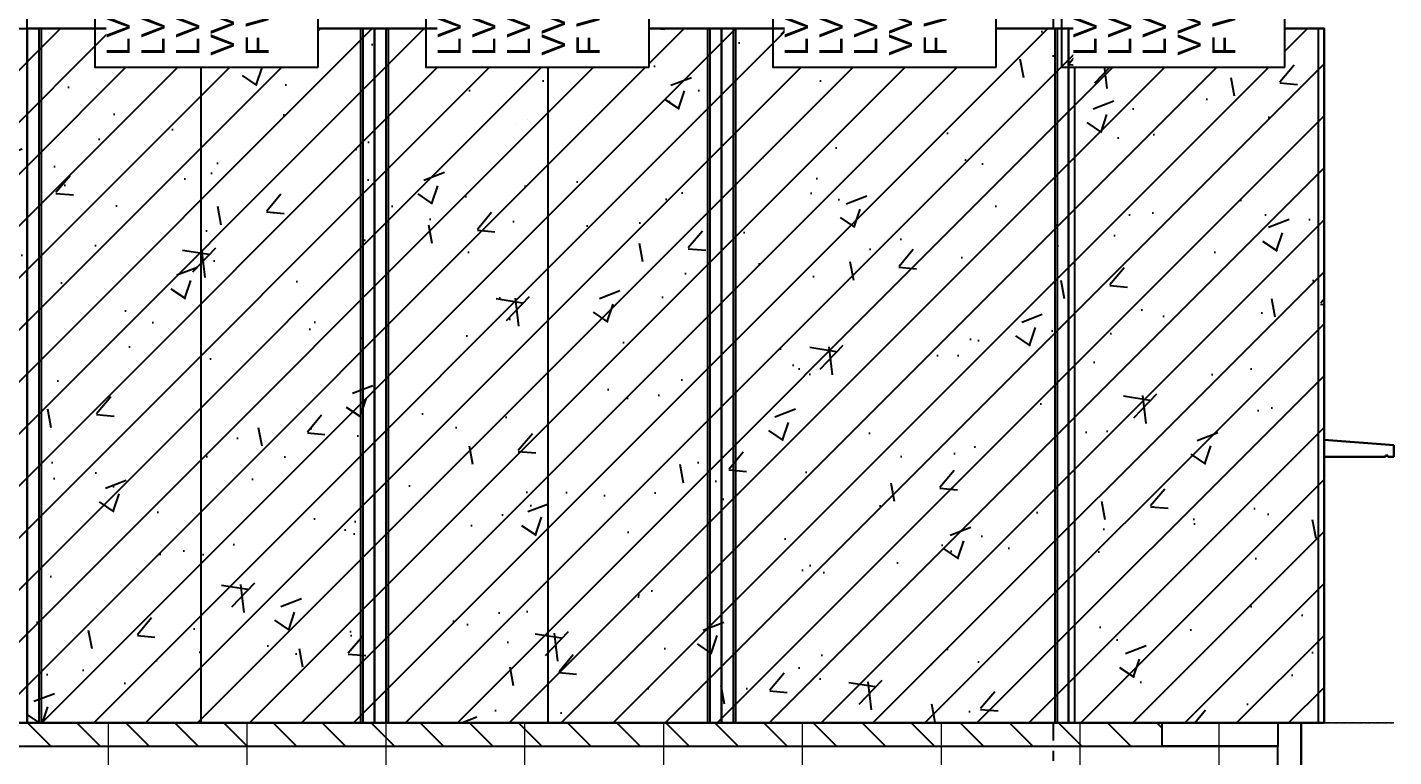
# Model space of a CAD drawing. Header units: millimetres. Extents: x -4391136 to -1798569, y -886572 to -291056.
# Drawn here: x -2237560 to -2231655, y -393686 to -390535 of the extents above; entities that cross this region are included whole.
import ezdxf
from ezdxf.enums import TextEntityAlignment as Align

# ---------------------------------------------------------------- set-up
doc = ezdxf.new("R2010")
doc.units = ezdxf.units.MM
doc.set_wipeout_variables(frame=1)
for name, pattern in [('CENTER', [50.8, 31.75, -6.35, 6.35, -6.35]), ('DPA_Hidden 100', [6, 4, -2]), ('TA_GL_000.70000', [1.925, 0.7, -0.175, 0.175, -0.175, 0.7]), ('Xref-LOUVER-E1-E4$0$HIDDEN2', [4.7625, 3.175, -1.5875])]:
    doc.linetypes.add(name, pattern=pattern)
for name, color, linetype in [('000 - 0_SYM_DWG_GRID-BUBBLE_MAIN_COLOR_1', 7, 'Continuous'), ('000 - 0_SYM_DWG_GRIDLINE_MAIN_COLOR_251', 7, 'Continuous'), ('000 - CONCRETE_COL_HATCH_', 7, 'Continuous'), ('000 - CONCRETE_PRECAST_MAIN_COLOR_1', 7, 'Continuous'), ('000 - CONCRETE_PRECAST_WIPEOUT_', 7, 'Continuous'), ('000 - CONCRETE_WALL_MAIN_COLOR_1', 7, 'Continuous'), ('000 - GRID', 7, 'CENTER'), ('_PP-Dim', 7, 'Continuous'), ('Xref-E1-E4$0$E2_Ent2-CRD$0$_Col', 7, 'Continuous'), ('Xref-E1-E4$0$E2_Ent2-CRD$0$_Hatch', 7, 'Continuous'), ('Xref-E1-E4$0$E2_Ent2-CRD$0$_PPBS3', 7, 'Continuous'), ('Xref-E1-E4$0$E2_Ent2-CRD$0$_Sec-Wall', 7, 'Continuous'), ('Xref-E1-E4$0$E2_Ent2-CRD$0$A-200-M_WALL_EXT', 7, 'Continuous'), ('Xref-LOUVER-E1-E4$0$_PRECAST', 7, 'Xref-LOUVER-E1-E4$0$HIDDEN2')]:
    doc.layers.add(name, color=color, linetype=linetype)
for name, color, linetype, plot in [('000 - ESTIMATE_ASPG_MAIN_COLOR_6', 7, 'Continuous', False), ('000 - ESTIMATE_ASPG_TEXT_COLOR_1', 7, 'Continuous', False), ('000 - ESTIMATE_ASPG_WIPEOUT_', 7, 'Continuous', False)]:
    doc.layers.add(name, color=color, linetype=linetype, plot=plot)
doc.styles.add('_Arial', font='arial.ttf')
doc.styles.add('Arial', font='arial.ttf', dxfattribs={"height": 1500})
doc.styles.add('TA', font='', dxfattribs={"height": 4.5})
doc.styles.add('Xref-E1-E4$0$E2_Ent2-CRD$0$Arial', font='arial.ttf', dxfattribs={"height": 300})
doc.styles.get('TA').set_extended_font_data('Cordia New')
pattern_1 = [(135, (-97966.48, -101250), (-106.06602, -106.06602), [])]

# ---------------------------------------------------------------- blocks, each defined once
blk = doc.blocks.new('W-1-PP17-ENT2_REV00_20260527-020919_ELEVATION_2_ST')
at = {"layer": 'Xref-E1-E4$0$E2_Ent2-CRD$0$_Hatch', "lineweight": -3}
h = blk.add_hatch(dxfattribs=at)
h.set_pattern_fill('FP_5', style=0, pattern_type=2)
h.set_pattern_definition(pattern_1)
h.paths.add_polyline_path([(-10750, 102190), (-10750, 103500), (-13135, 103500), (-13135, 102190)])
h.paths.add_polyline_path([(-8300, 102190), (-8300, 103500), (-10150, 103500), (-10150, 102190)])
h.paths.add_polyline_path([(-5700, 102190), (-5700, 103500), (-7800, 103500), (-7800, 102190)])
h.paths.add_polyline_path([(-5200, 103500), (-5200, 102190), (470, 102190), (470, 103500)])
h = blk.add_hatch(dxfattribs=at)
h.set_pattern_fill('FP_5', style=0, pattern_type=2)
h.set_pattern_definition(pattern_1)
h.paths.add_polyline_path([(-10750, 102190), (-10750, 103500), (-13085, 103500), (-13085, 102190)])
h.paths.add_polyline_path([(-8300, 102190), (-8300, 103500), (-10150, 103500), (-10150, 102190)])
h.paths.add_polyline_path([(-5700, 102190), (-5700, 103500), (-7800, 103500), (-7800, 102190)])
h.paths.add_polyline_path([(-5200, 103500), (-5200, 102190), (470, 102190), (470, 103500)])
at = {"layer": '_PP-Dim', "color": 7}
blk.add_line((-5200, 103500), (470, 103500), dxfattribs=at)
at = {"layer": 'Xref-E1-E4$0$E2_Ent2-CRD$0$_Col', "color": 7}
blk.add_lwpolyline([(970, 114740), (970, 102190), (470, 102190), (470, 114740)], dxfattribs=at)
at = {"layer": 'Xref-E1-E4$0$E2_Ent2-CRD$0$_PPBS3', "color": 7, "lineweight": -3}
for p, q in [((-5200, 105090), (470, 105090)), ((-5200, 104690), (470, 104690))]:
    blk.add_line(p, q, dxfattribs=at)
at = {"layer": 'Xref-E1-E4$0$E2_Ent2-CRD$0$_Sec-Wall', "color": 7}
blk.add_line((-5200, 103500), (470, 103500), dxfattribs=at)
at = {"layer": 'Xref-E1-E4$0$E2_Ent2-CRD$0$A-200-M_WALL_EXT', "color": 7, "lineweight": -3}
for p, q in [((470, 102190), (470, 103500)), ((-22025, 102190), (970, 102190)), ((970, 100790), (970, 102190))]:
    blk.add_line(p, q, dxfattribs=at)
at = {"layer": 'Xref-LOUVER-E1-E4$0$_PRECAST', "color": 7}
blk.add_line((-13435, 105290), (1169, 105290), dxfattribs=at)
for points in [[(1169, 102290), (-5935, 102290), (-5935, 111215)], [(-2935, 105290), (-2935, 102290)], [(-1435, 105290), (-1435, 102290)], [(65, 105290), (65, 102290)], [(1169, 105290), (1169, 102290)]]:
    blk.add_lwpolyline(points, dxfattribs=at)
at = {"layer": 'Defpoints', "color": 7, "lineweight": -3, "style": 'Xref-E1-E4$0$E2_Ent2-CRD$0$Arial'}
blk.add_text('PPBS1', height=150, dxfattribs=at).set_placement((-2275.6, 104875.2), align=Align.MIDDLE_CENTER)
blk = doc.blocks.new('*U1512')
at = {"layer": '000 - 0_SYM_DWG_GRIDLINE_MAIN_COLOR_251', "color": 7, "linetype": 'ByBlock', "ltscale": 5}
blk.add_line((20, 0), (-354.52, 0), dxfattribs=at)
at = {"color": 7, "style": 'TA', "flags": 1}
blk.add_attdef('LOCATION', (6, -6), '', height=4.5, rotation=270, dxfattribs=at)
at = {"layer": '000 - 0_SYM_DWG_GRID-BUBBLE_MAIN_COLOR_1', "color": 7, "style": 'Arial'}
blk.add_attdef('GRID-HEAD', text='', height=4, rotation=90, dxfattribs=at).set_placement((63.75, 0), align=Align.MIDDLE_CENTER)
blk = doc.blocks.new('W-1-PP17-ENT2_REV00_20260527-020919_ELEVATION_2_DIMS')
at = {"layer": '000 - GRID', "color": 7, "linetype": 'TA_GL_000.70000', "xscale": 50.00000000000038, "yscale": 50.00000000000038, "zscale": 50.00000000000038, "rotation": 270}
blk.add_blockref('*U1512', (0, 101070), dxfattribs=at)
blk = doc.blocks.new('DPA_Flat type A - Flat Type A-34221779-ENTRANCE 2 - ENLARGE ELEVATION 2')
at = {"layer": '000 - CONCRETE_WALL_MAIN_COLOR_1', "color": 7}
for p, q in [((-495678.9, 105290), (-495503.9, 105290)), ((-495503.9, 105290), (-495678.9, 105290)), ((-495503.9, 105290), (-495478.9, 105290)), ((-495478.9, 105290), (-495503.9, 105290)), ((-495478.9, 105290), (-495478.9, 103512.5)), ((-495478.9, 103512.5), (-495478.9, 105290)), ((-495478.9, 103440), (-495478.9, 102290)), ((-495478.9, 102290), (-495478.9, 103440)), ((-495675.9, 102290), (-495503.9, 102290)), ((-495503.9, 102290), (-495675.9, 102290)), ((-495503.9, 102290), (-495478.9, 102290)), ((-495478.9, 102290), (-495503.9, 102290))]:
    blk.add_line(p, q, dxfattribs=at)
blk = doc.blocks.new('DPA_Curved type A - Curved Type A-31239843-ENTRANCE 2 - ENLARGE ELEVATION 2')
at = {"layer": '000 - CONCRETE_PRECAST_MAIN_COLOR_1', "color": 7}
for p, q in [((-495528.9, 105290), (-495678.9, 105290)), ((-495678.9, 105290), (-495528.9, 105290)), ((-495528.9, 105290), (-495488.9, 105290)), ((-495488.9, 105290), (-495528.9, 105290)), ((-495488.9, 105290), (-495478.9, 105290)), ((-495478.9, 105290), (-495488.9, 105290)), ((-495478.9, 105290), (-495478.9, 105290)), ((-495478.9, 103512.5), (-495478.9, 105290)), ((-495478.9, 103512.5), (-495478.9, 105290)), ((-495478.9, 102290), (-495478.9, 103440)), ((-495478.9, 102290), (-495478.9, 103440)), ((-495528.9, 102290), (-495675.9, 102290)), ((-495675.9, 102290), (-495528.9, 102290)), ((-495528.9, 102290), (-495488.9, 102290)), ((-495488.9, 102290), (-495528.9, 102290)), ((-495488.9, 102290), (-495478.9, 102290)), ((-495478.9, 102290), (-495488.9, 102290)), ((-495478.9, 102290), (-495478.9, 102290))]:
    blk.add_line(p, q, dxfattribs=at)
blk = doc.blocks.new('DPA_Curved type B - Curved Type B-31237758-ENTRANCE 2 - ENLARGE ELEVATION 2')
at = {"layer": '000 - CONCRETE_PRECAST_MAIN_COLOR_1', "color": 7}
for p, q in [((-495678.9, 105290), (-495528.9, 105290)), ((-495528.9, 105290), (-495678.9, 105290)), ((-495528.9, 105290), (-495488.9, 105290)), ((-495488.9, 105290), (-495528.9, 105290)), ((-495488.9, 105290), (-495478.9, 105290)), ((-495478.9, 105290), (-495488.9, 105290)), ((-495478.9, 105290), (-495478.9, 105290)), ((-495478.9, 105290), (-495478.9, 105290)), ((-495478.9, 103512.5), (-495478.9, 105290)), ((-495478.9, 103512.5), (-495478.9, 105290)), ((-495478.9, 103512.5), (-495478.9, 105290)), ((-495478.9, 102290), (-495478.9, 103440)), ((-495478.9, 102290), (-495478.9, 103440)), ((-495478.9, 102290), (-495478.9, 103440)), ((-495675.9, 102290), (-495528.9, 102290)), ((-495528.9, 102290), (-495675.9, 102290)), ((-495528.9, 102290), (-495488.9, 102290)), ((-495488.9, 102290), (-495528.9, 102290)), ((-495488.9, 102290), (-495478.9, 102290)), ((-495478.9, 102290), (-495488.9, 102290)), ((-495478.9, 102290), (-495478.9, 102290)), ((-495478.9, 102290), (-495478.9, 102290))]:
    blk.add_line(p, q, dxfattribs=at)
blk = doc.blocks.new('DPA_Curved type B - Curved Type B-V42-ENTRANCE 2 - ENLARGE ELEVATION 2')
at = {"layer": '000 - CONCRETE_PRECAST_MAIN_COLOR_1', "color": 7}
for p, q in [((-498083.4, 105290), (-499583.4, 105290)), ((-499583.4, 105290), (-499533.4, 105290)), ((-499583.4, 102290), (-499583.4, 105290)), ((-499583.4, 105290), (-499583.4, 102290)), ((-499533.4, 105290), (-499523.4, 105290)), ((-499533.4, 105290), (-499533.4, 102290)), ((-499533.4, 105290), (-499533.4, 102290)), ((-499523.4, 105290), (-498833.4, 105290)), ((-499523.4, 105290), (-499523.4, 102290)), ((-498833.4, 105290), (-498143.4, 105290)), ((-498833.4, 105290), (-498833.4, 102290)), ((-498143.4, 105290), (-498133.4, 105290)), ((-498143.4, 105290), (-498143.4, 102290)), ((-498133.4, 105290), (-498083.4, 105290)), ((-498133.4, 105290), (-498133.4, 102290)), ((-498133.4, 105290), (-498133.4, 102290)), ((-498083.4, 102290), (-498083.4, 105290)), ((-498083.4, 105290), (-498083.4, 102290)), ((-499533.4, 102290), (-499583.4, 102290)), ((-499583.4, 102290), (-498083.4, 102290)), ((-499523.4, 102290), (-499533.4, 102290)), ((-498833.4, 102290), (-499523.4, 102290)), ((-498143.4, 102290), (-498833.4, 102290)), ((-498133.4, 102290), (-498143.4, 102290)), ((-498083.4, 102290), (-498133.4, 102290))]:
    blk.add_line(p, q, dxfattribs=at)
blk = doc.blocks.new('DPA_Curved type A - Curved Type A-31239846-ENTRANCE 2 - ENLARGE ELEVATION 2')
at = {"layer": '000 - CONCRETE_PRECAST_MAIN_COLOR_1', "color": 7}
for p, q in [((-507083.4, 108290), (-507033.4, 108290)), ((-505583.4, 108290), (-507083.4, 108290)), ((-507083.4, 105290), (-507083.4, 108290)), ((-507083.4, 108290), (-507083.4, 105290)), ((-507033.4, 108290), (-507023.4, 108290)), ((-507033.4, 108290), (-507033.4, 105290)), ((-507033.4, 108290), (-507033.4, 105290)), ((-507023.4, 108290), (-505643.4, 108290)), ((-507023.4, 108290), (-507023.4, 105290)), ((-505643.4, 108290), (-505633.4, 108290)), ((-505643.4, 108290), (-505643.4, 105290)), ((-505633.4, 108290), (-505583.4, 108290)), ((-505633.4, 108290), (-505633.4, 105290)), ((-505633.4, 108290), (-505633.4, 105290)), ((-505583.4, 108290), (-505583.4, 105290)), ((-505583.4, 108290), (-505583.4, 105290)), ((-507083.4, 105290), (-505583.4, 105290)), ((-507033.4, 105290), (-507083.4, 105290)), ((-507023.4, 105290), (-507033.4, 105290)), ((-505643.4, 105290), (-507023.4, 105290)), ((-505633.4, 105290), (-505643.4, 105290)), ((-505583.4, 105290), (-505633.4, 105290))]:
    blk.add_line(p, q, dxfattribs=at)
blk = doc.blocks.new('DPA_Flat type A - Flat Type A-34221550-ENTRANCE 2 - ENLARGE ELEVATION 2')
at = {"layer": '000 - CONCRETE_WALL_MAIN_COLOR_1', "color": 7}
for p, q in [((-495478.9, 105290), (-496583.4, 105290)), ((-496583.4, 105290), (-496558.4, 105290)), ((-496583.4, 102290), (-496583.4, 105290)), ((-496583.4, 105290), (-496583.4, 102290)), ((-496558.4, 105290), (-495503.9, 105290)), ((-496558.4, 105290), (-496558.4, 102290)), ((-495503.9, 105290), (-495478.9, 105290)), ((-495503.9, 102290), (-495503.9, 105290)), ((-495478.9, 102290), (-495478.9, 105290)), ((-495478.9, 105290), (-495478.9, 102290)), ((-496558.4, 102290), (-496583.4, 102290)), ((-496583.4, 102290), (-495478.9, 102290)), ((-495503.9, 102290), (-496558.4, 102290)), ((-495478.9, 102290), (-495503.9, 102290))]:
    blk.add_line(p, q, dxfattribs=at)
blk = doc.blocks.new('DPA_Curved type B - Curved Type B-31237763-ENTRANCE 2 - ENLARGE ELEVATION 2')
at = {"layer": '000 - CONCRETE_PRECAST_MAIN_COLOR_1', "color": 7}
for p, q in [((-499583.4, 105290), (-501083.9, 105290)), ((-501083.9, 105290), (-501033.9, 105290)), ((-501083.9, 102290), (-501083.9, 105290)), ((-501083.9, 105290), (-501083.9, 102290)), ((-501033.9, 105290), (-501023.9, 105290)), ((-501033.9, 105290), (-501033.9, 102290)), ((-501033.9, 105290), (-501033.9, 102290)), ((-501023.9, 105290), (-500333.7, 105290)), ((-501023.9, 105290), (-501023.9, 102290)), ((-500333.7, 105290), (-499643.4, 105290)), ((-500333.7, 105290), (-500333.7, 102290)), ((-499643.4, 105290), (-499633.4, 105290)), ((-499643.4, 105290), (-499643.4, 102290)), ((-499633.4, 105290), (-499583.4, 105290)), ((-499633.4, 105290), (-499633.4, 102290)), ((-499633.4, 105290), (-499633.4, 102290)), ((-499583.4, 102290), (-499583.4, 105290)), ((-499583.4, 105290), (-499583.4, 102290)), ((-501033.9, 102290), (-501083.9, 102290)), ((-501083.9, 102290), (-499583.4, 102290)), ((-501023.9, 102290), (-501033.9, 102290)), ((-500333.7, 102290), (-501023.9, 102290)), ((-499643.4, 102290), (-500333.7, 102290)), ((-499633.4, 102290), (-499643.4, 102290)), ((-499583.4, 102290), (-499633.4, 102290))]:
    blk.add_line(p, q, dxfattribs=at)
blk = doc.blocks.new('DPA_Curved type A_Corner 2 - Curved Type A_corner 2-31216938-ENTRANCE 2 - ENLARGE ELEVATION 2')
at = {"layer": '000 - CONCRETE_PRECAST_MAIN_COLOR_1', "color": 7}
for p, q in [((-495678.9, 105290), (-495528.9, 105290)), ((-495528.9, 105290), (-495488.9, 105290)), ((-495488.9, 105290), (-495478.9, 105290)), ((-495478.9, 105290), (-495478.9, 105290)), ((-495478.9, 102290), (-495478.9, 105290)), ((-495478.9, 102290), (-495478.9, 105290)), ((-495528.9, 102290), (-495678.9, 102290)), ((-495488.9, 102290), (-495528.9, 102290)), ((-495478.9, 102290), (-495488.9, 102290)), ((-495478.9, 102290), (-495478.9, 102290))]:
    blk.add_line(p, q, dxfattribs=at)
blk = doc.blocks.new('DPA_Curved type B - Curved Type B-V92-ENTRANCE 2 - ENLARGE ELEVATION 2')
at = {"layer": '000 - CONCRETE_PRECAST_MAIN_COLOR_1', "color": 7}
for p, q in [((-495678.9, 105290), (-495528.9, 105290)), ((-495528.9, 105290), (-495678.9, 105290)), ((-495528.9, 105290), (-495488.9, 105290)), ((-495488.9, 105290), (-495528.9, 105290)), ((-495488.9, 105290), (-495478.9, 105290)), ((-495478.9, 105290), (-495488.9, 105290)), ((-495478.9, 105290), (-495478.9, 105290)), ((-495478.9, 105290), (-495478.9, 105290)), ((-495478.9, 102290), (-495478.9, 105290)), ((-495478.9, 102290), (-495478.9, 105290)), ((-495478.9, 102290), (-495478.9, 105290)), ((-495678.9, 102290), (-495528.9, 102290)), ((-495528.9, 102290), (-495678.9, 102290)), ((-495528.9, 102290), (-495488.9, 102290)), ((-495488.9, 102290), (-495528.9, 102290)), ((-495488.9, 102290), (-495478.9, 102290)), ((-495478.9, 102290), (-495488.9, 102290)), ((-495478.9, 102290), (-495478.9, 102290)), ((-495478.9, 102290), (-495478.9, 102290))]:
    blk.add_line(p, q, dxfattribs=at)
blk = doc.blocks.new('DPA_Curved type A - Curved Type A-31239850-ENTRANCE 2 - ENLARGE ELEVATION 2')
at = {"layer": '000 - CONCRETE_PRECAST_MAIN_COLOR_1', "color": 7}
for p, q in [((-495528.9, 105290), (-495678.9, 105290)), ((-495678.9, 105290), (-495528.9, 105290)), ((-495528.9, 105290), (-495488.9, 105290)), ((-495488.9, 105290), (-495528.9, 105290)), ((-495488.9, 105290), (-495478.9, 105290)), ((-495478.9, 105290), (-495488.9, 105290)), ((-495478.9, 105290), (-495478.9, 105290)), ((-495478.9, 103540), (-495478.9, 105290)), ((-495478.9, 103540), (-495478.9, 105290))]:
    blk.add_line(p, q, dxfattribs=at)
blk = doc.blocks.new('DPA_RF_LEDGE - Ledge-27910332-ENTRANCE 2 - ENLARGE ELEVATION 2')
at = {"layer": '000 - CONCRETE_WALL_MAIN_COLOR_1', "color": 7}
for p, q in [((-495178.9, 103490), (-495478.9, 103512.5)), ((-495478.9, 103512.5), (-495178.9, 103490)), ((-495178.9, 103490), (-495478.9, 103512.5)), ((-495478.9, 103512.5), (-495178.9, 103490)), ((-495178.9, 103490), (-495478.9, 103512.5)), ((-495478.9, 103512.5), (-495178.9, 103490)), ((-495213.9, 103440), (-495213.9, 103445)), ((-495213.9, 103445), (-495203.9, 103445)), ((-495203.9, 103445), (-495213.9, 103445)), ((-495213.9, 103445), (-495213.9, 103440)), ((-495213.9, 103440), (-495213.9, 103445)), ((-495213.9, 103445), (-495203.9, 103445)), ((-495203.9, 103445), (-495213.9, 103445)), ((-495213.9, 103445), (-495213.9, 103440)), ((-495213.9, 103440), (-495213.9, 103445)), ((-495213.9, 103445), (-495203.9, 103445)), ((-495203.9, 103445), (-495213.9, 103445)), ((-495213.9, 103445), (-495213.9, 103440)), ((-495203.9, 103445), (-495203.9, 103440)), ((-495203.9, 103440), (-495203.9, 103445)), ((-495203.9, 103445), (-495203.9, 103440)), ((-495203.9, 103440), (-495203.9, 103445)), ((-495203.9, 103445), (-495203.9, 103440)), ((-495203.9, 103440), (-495203.9, 103445)), ((-495178.9, 103440), (-495178.9, 103490)), ((-495178.9, 103490), (-495178.9, 103440)), ((-495178.9, 103440), (-495178.9, 103490)), ((-495178.9, 103490), (-495178.9, 103440)), ((-495178.9, 103440), (-495178.9, 103490)), ((-495178.9, 103490), (-495178.9, 103440)), ((-495478.9, 103440), (-495213.9, 103440)), ((-495213.9, 103440), (-495478.9, 103440)), ((-495478.9, 103440), (-495213.9, 103440)), ((-495213.9, 103440), (-495478.9, 103440)), ((-495478.9, 103440), (-495213.9, 103440)), ((-495213.9, 103440), (-495478.9, 103440)), ((-495203.9, 103440), (-495178.9, 103440)), ((-495178.9, 103440), (-495203.9, 103440)), ((-495203.9, 103440), (-495178.9, 103440)), ((-495178.9, 103440), (-495203.9, 103440)), ((-495203.9, 103440), (-495178.9, 103440)), ((-495178.9, 103440), (-495203.9, 103440))]:
    blk.add_line(p, q, dxfattribs=at)
blk = doc.blocks.new('DPA_Flat type A - Flat Type A-34221662-ENTRANCE 2 - ENLARGE ELEVATION 2')
at = {"layer": '000 - CONCRETE_WALL_MAIN_COLOR_1', "color": 7}
for p, q in [((-495503.9, 105290), (-495678.9, 105290)), ((-495678.9, 105290), (-495478.9, 105290)), ((-495478.9, 105290), (-495503.9, 105290)), ((-495478.9, 105290), (-495478.9, 103512.5)), ((-495478.9, 103512.5), (-495478.9, 105290)), ((-495478.9, 103440), (-495478.9, 102290)), ((-495478.9, 102290), (-495478.9, 103440)), ((-495478.9, 102290), (-495675.9, 102290)), ((-495675.9, 102290), (-495503.9, 102290)), ((-495503.9, 102290), (-495478.9, 102290))]:
    blk.add_line(p, q, dxfattribs=at)
blk = doc.blocks.new('A$C3de08056')
at = {"layer": '000 - CONCRETE_WALL_MAIN_COLOR_1', "lineweight": 9}
h = blk.add_hatch(dxfattribs=at)
h.set_pattern_fill('FP_5', style=0, pattern_type=2)
h.set_pattern_definition([(90, (-5209.9, -3900), (-600, 4e-14), [])])
h.paths.add_polyline_path([(-28499.9, -4200), (-5104.9, -4200), (-5104.9, -3900), (-28499.9, -3900), (-28499.9, -4130.1)])
at = {"layer": '000 - CONCRETE_WALL_MAIN_COLOR_1', "color": 7}
for p, q in [((-5104.9, -3900), (-28499.9, -3900)), ((-5504.9, -3900), (-5204.9, -3900)), ((-5104.9, -3900), (-5204.9, -3900)), ((-5104.9, -3900), (-5201.9, -3900)), ((-5104.9, -3900), (-5201.9, -3900)), ((-5104.9, -4200), (-5104.9, -3900)), ((-5104.9, -3900), (-5104.9, -4200)), ((-5104.9, -4200), (-5104.9, -3900)), ((-5104.9, -4200), (-5104.9, -3900))]:
    blk.add_line(p, q, dxfattribs=at)
at = {"layer": '000 - CONCRETE_WALL_MAIN_COLOR_1', "color": 7, "linetype": 'DPA_Hidden 100', "lineweight": 9}
for p, q in [((-4704.9, -3900), (-5204.9, -3900)), ((-5201.9, -3900), (-4704.9, -3900))]:
    blk.add_line(p, q, dxfattribs=at)
at = {"layer": '000 - CONCRETE_PRECAST_MAIN_COLOR_1', "color": 7}
for name, p in [('DPA_Curved type B - Curved Type B-31237763-ENTRANCE 2 - ENLARGE ELEVATION 2', (490474, -106190)), ('DPA_Curved type B - Curved Type B-V42-ENTRANCE 2 - ENLARGE ELEVATION 2', (490474, -106190)), ('DPA_Curved type A - Curved Type A-31239846-ENTRANCE 2 - ENLARGE ELEVATION 2', (499474, -109190)), ('DPA_Curved type A - Curved Type A-31239843-ENTRANCE 2 - ENLARGE ELEVATION 2', (490474, -106190)), ('DPA_Curved type B - Curved Type B-31237758-ENTRANCE 2 - ENLARGE ELEVATION 2', (490474, -106190)), ('DPA_Curved type A_Corner 2 - Curved Type A_corner 2-31216938-ENTRANCE 2 - ENLARGE ELEVATION 2', (490474, -106190)), ('DPA_Curved type B - Curved Type B-V92-ENTRANCE 2 - ENLARGE ELEVATION 2', (490474, -106190)), ('DPA_Curved type A - Curved Type A-31239850-ENTRANCE 2 - ENLARGE ELEVATION 2', (490474, -106190)), ('DPA_Curved type A - Curved Type A-31239843-ENTRANCE 2 - ENLARGE ELEVATION 2', (490474, -106190))]:
    blk.add_blockref(name, p, dxfattribs=at)
at = {"layer": '000 - CONCRETE_WALL_MAIN_COLOR_1', "color": 7}
for name in ['DPA_Flat type A - Flat Type A-34221550-ENTRANCE 2 - ENLARGE ELEVATION 2', 'DPA_Flat type A - Flat Type A-34221779-ENTRANCE 2 - ENLARGE ELEVATION 2', 'DPA_Flat type A - Flat Type A-34221662-ENTRANCE 2 - ENLARGE ELEVATION 2', 'DPA_RF_LEDGE - Ledge-27910332-ENTRANCE 2 - ENLARGE ELEVATION 2']:
    blk.add_blockref(name, (490474, -106190), dxfattribs=at)
blk = doc.blocks.new('W-1-PP17-ENT2_REV00_20260527-020919_ELEVATION_2_EX')
at = {"color": 7}
blk.add_blockref('A$C3de08056', (6174.9, 106190), dxfattribs=at)
blk = doc.blocks.new('W-1-PP17-ENT2_REV00_20260527-020919_ELEVATION_2_PRECAST')
at = {"color": 7}
blk.add_wipeout([(8840, -3000), (23444, -3000), (23444, 0), (17840, 0), (17840, 5925), (11840, 5925), (11840, 0), (8840, 0)], dxfattribs=at).dxf.layer = '000 - CONCRETE_PRECAST_WIPEOUT_'
at = {"layer": '000 - CONCRETE_COL_HATCH_'}
h = blk.add_hatch(dxfattribs=at)
h.set_pattern_fill('ANSI31')
h.set_pattern_definition([(45, (-112882316.63, -18304642.85), (-112.25320151, 112.25320151), [])])
h.paths.add_polyline_path([(8840, -3000), (23444, -3000), (23444, 0), (17840, 0), (17840, 5925), (11840, 5925), (11840, 0), (8840, 0)])
h = blk.add_hatch(dxfattribs=at)
h.set_pattern_fill('AR-CONC', scale=0.1)
h.set_pattern_definition([(50, (-112882316.6, -18304642.85), (910.923345, -79.6954277), [95.25, -1047.75]), (355, (-112882316.6, -18304642.85), (-176.217107, 955.284226), [76.2, -838.202921]), (100.4514447, (-112882240.7, -18304649.5), (734.7062355, 875.5887596), [80.950044, -890.451223]), (46.1842, (-112882316.6, -18304388.9), (1355.395204, -210.21164), [142.875, -1571.625]), (96.6355576, (-112882203.7, -18304406.4), (1187.02067, 1237.130623), [121.425116, -1335.67804]), (351.1841512, (-112882316.6, -18304388.9), (1187.02067, 1237.130623), [114.299835, -1257.29866]), (21, (-112882189.6, -18304452.35), (758.0719563, -511.325991), [95.25, -1047.75]), (326, (-112882189.6, -18304452.35), (309.010142, 920.9398306), [76.2, -838.2]), (71.451445, (-112882126.5, -18304495), (1067.0820964, 409.6138444), [80.950044, -890.449688]), (37.5, (-112882316.63, -18304642.85), (15.44301625, 422.7751944), [0, -828.04, 0, -850.9, 0, -841.375]), (7.5, (-112882316.63, -18304642.85), (334.0983126, 500.9028741), [0, -485.14, 0, -808.99, 0, -320.675]), (327.5, (-112882599.84, -18304642.85), (677.9529758, -28.64372), [0, -317.5, 0, -990.6, 0, -1314.45]), (317.5, (-112882726.84, -18304642.85), (740.645907, 127.1324552), [0, -412.75, 0, -657.86, 0, -933.45])])
h.paths.add_polyline_path([(8840, -3000), (23444, -3000), (23444, 0), (17840, 0), (17840, 5925), (11840, 5925), (11840, 0), (8840, 0)])
at = {"layer": '000 - CONCRETE_PRECAST_MAIN_COLOR_1', "color": 7}
for p, q in [((8840, 0), (23444, 0)), ((19340, 0), (19340, -3000)), ((20840, 0), (20840, -3000)), ((22340, 0), (22340, -3000)), ((23444, 0), (23444, -3000))]:
    blk.add_line(p, q, dxfattribs=at)
blk.add_lwpolyline([(8840, -3000), (23444, -3000), (23444, 0), (17840, 0), (17840, 5925), (11840, 5925), (11840, 0), (8840, 0), (8840, -3000)], close=True, dxfattribs=at)
blk = doc.blocks.new('A$Cd3cf6656')
at = {"color": 7}
blk.add_wipeout([(-964.7, -457.4), (1855.6, -457.4), (1855.6, 457.4), (-964.7, 457.4)], dxfattribs=at).dxf.layer = '000 - ESTIMATE_ASPG_WIPEOUT_'
at = {"layer": '000 - ESTIMATE_ASPG_MAIN_COLOR_6', "color": 7}
blk.add_lwpolyline([(-964.7, -457.4), (1855.6, -457.4), (1855.6, 507.4), (-964.7, 507.4)], close=True, dxfattribs=at)
at = {"layer": '000 - ESTIMATE_ASPG_TEXT_COLOR_1', "color": 7, "style": '_Arial'}
for s, p in [('LV TYPE', (-914.7, 356.5)), (':', (45, 356.5)), ('LV SINGLE-H', (-914.7, 206.5)), (':', (45, 206.5)), ('LV SINGLE-H', (-914.7, 56.5)), (':', (45, 56.5)), ('VV_TRIM', (-914.7, -93.5)), (':', (45, -93.5)), ('F W x H x set', (-914.7, -243.5)), (':', (45, -243.5))]:
    blk.add_text(s, height=100, dxfattribs=at).set_placement(p)
for tag, p in [('LV_TYPE_VAL', (138.1, 356.5)), ('LV_SIN-H_VAL', (138.1, 206.5)), ('LV_DOU-H_VAL', (138.1, 56.5)), ('V-TRIM_VAL', (138.1, -93.5)), ('FRAME_VAL', (138.1, -243.5)), ('FRAME_SET', (138.1, -393.5))]:
    blk.add_attdef(tag, p, '', height=100, dxfattribs=at)

msp = doc.modelspace()

# ---------------------------------------------------------------- block references
at = {"color": 7}
msp.add_blockref('W-1-PP17-ENT2_REV00_20260527-020919_ELEVATION_2_DIMS', (-2233125.2, -495830.4), dxfattribs=at)
at = {"layer": '_PP-Dim', "color": 7}
msp.add_blockref('W-1-PP17-ENT2_REV00_20260527-020919_ELEVATION_2_ST', (-2233125.2, -495830.4), dxfattribs=at)

# ---------------------------------------------------------------- next in the draw order: block references
at = {"color": 7}
msp.add_blockref('W-1-PP17-ENT2_REV00_20260527-020919_ELEVATION_2_PRECAST', (-2255400.2, -390540.4), dxfattribs=at)

# ---------------------------------------------------------------- next in the draw order: block references
msp.add_blockref('W-1-PP17-ENT2_REV00_20260527-020919_ELEVATION_2_EX', (-2233125.2, -495830.4), dxfattribs=at)

# ---------------------------------------------------------------- next in the draw order: block references
at = {"color": 7, "rotation": 90}
for p, values in [((-2232582.7, -389743), {'LV_TYPE_VAL': 'E2_PL_34_DOUBLE BLANK  (corner-panel)', 'LV_SIN-H_VAL': '2930 mm. ', 'LV_DOU-H_VAL': '2830 mm. ', 'V-TRIM_VAL': '2930 mm.', 'FRAME_VAL': '875.00mm. x 1465.00mm.', 'FRAME_SET': '2 set'}), ((-2236760.2, -389743), {'LV_TYPE_VAL': 'E2_PL_31_DOUBLE BLANK (edge-panel)', 'LV_SIN-H_VAL': '2930 mm. ', 'LV_DOU-H_VAL': '2830 mm. ', 'V-TRIM_VAL': '2930 mm.', 'FRAME_VAL': '1320.00mm. x 1465.00mm.', 'FRAME_SET': '2 set'}), ((-2235330.2, -389743), {'LV_TYPE_VAL': 'E2_PL_32_DOUBLE BLANK', 'LV_SIN-H_VAL': '2930 mm. ', 'LV_DOU-H_VAL': '2830 mm. ', 'V-TRIM_VAL': '2930 mm.', 'FRAME_VAL': '1380.00mm. x 1465.00mm.', 'FRAME_SET': '2 set'}), ((-2233830.2, -389743), {'LV_TYPE_VAL': 'E2_PL_33_DOUBLE BLANK', 'LV_SIN-H_VAL': '2930 mm. ', 'LV_DOU-H_VAL': '2830 mm. ', 'V-TRIM_VAL': '2930 mm.', 'FRAME_VAL': '1380.00mm. x 1465.00mm.', 'FRAME_SET': '2 set'})]:
    msp.add_blockref('A$Cd3cf6656', p, dxfattribs=at).add_auto_attribs(values)

doc.saveas('drawing.dxf')
